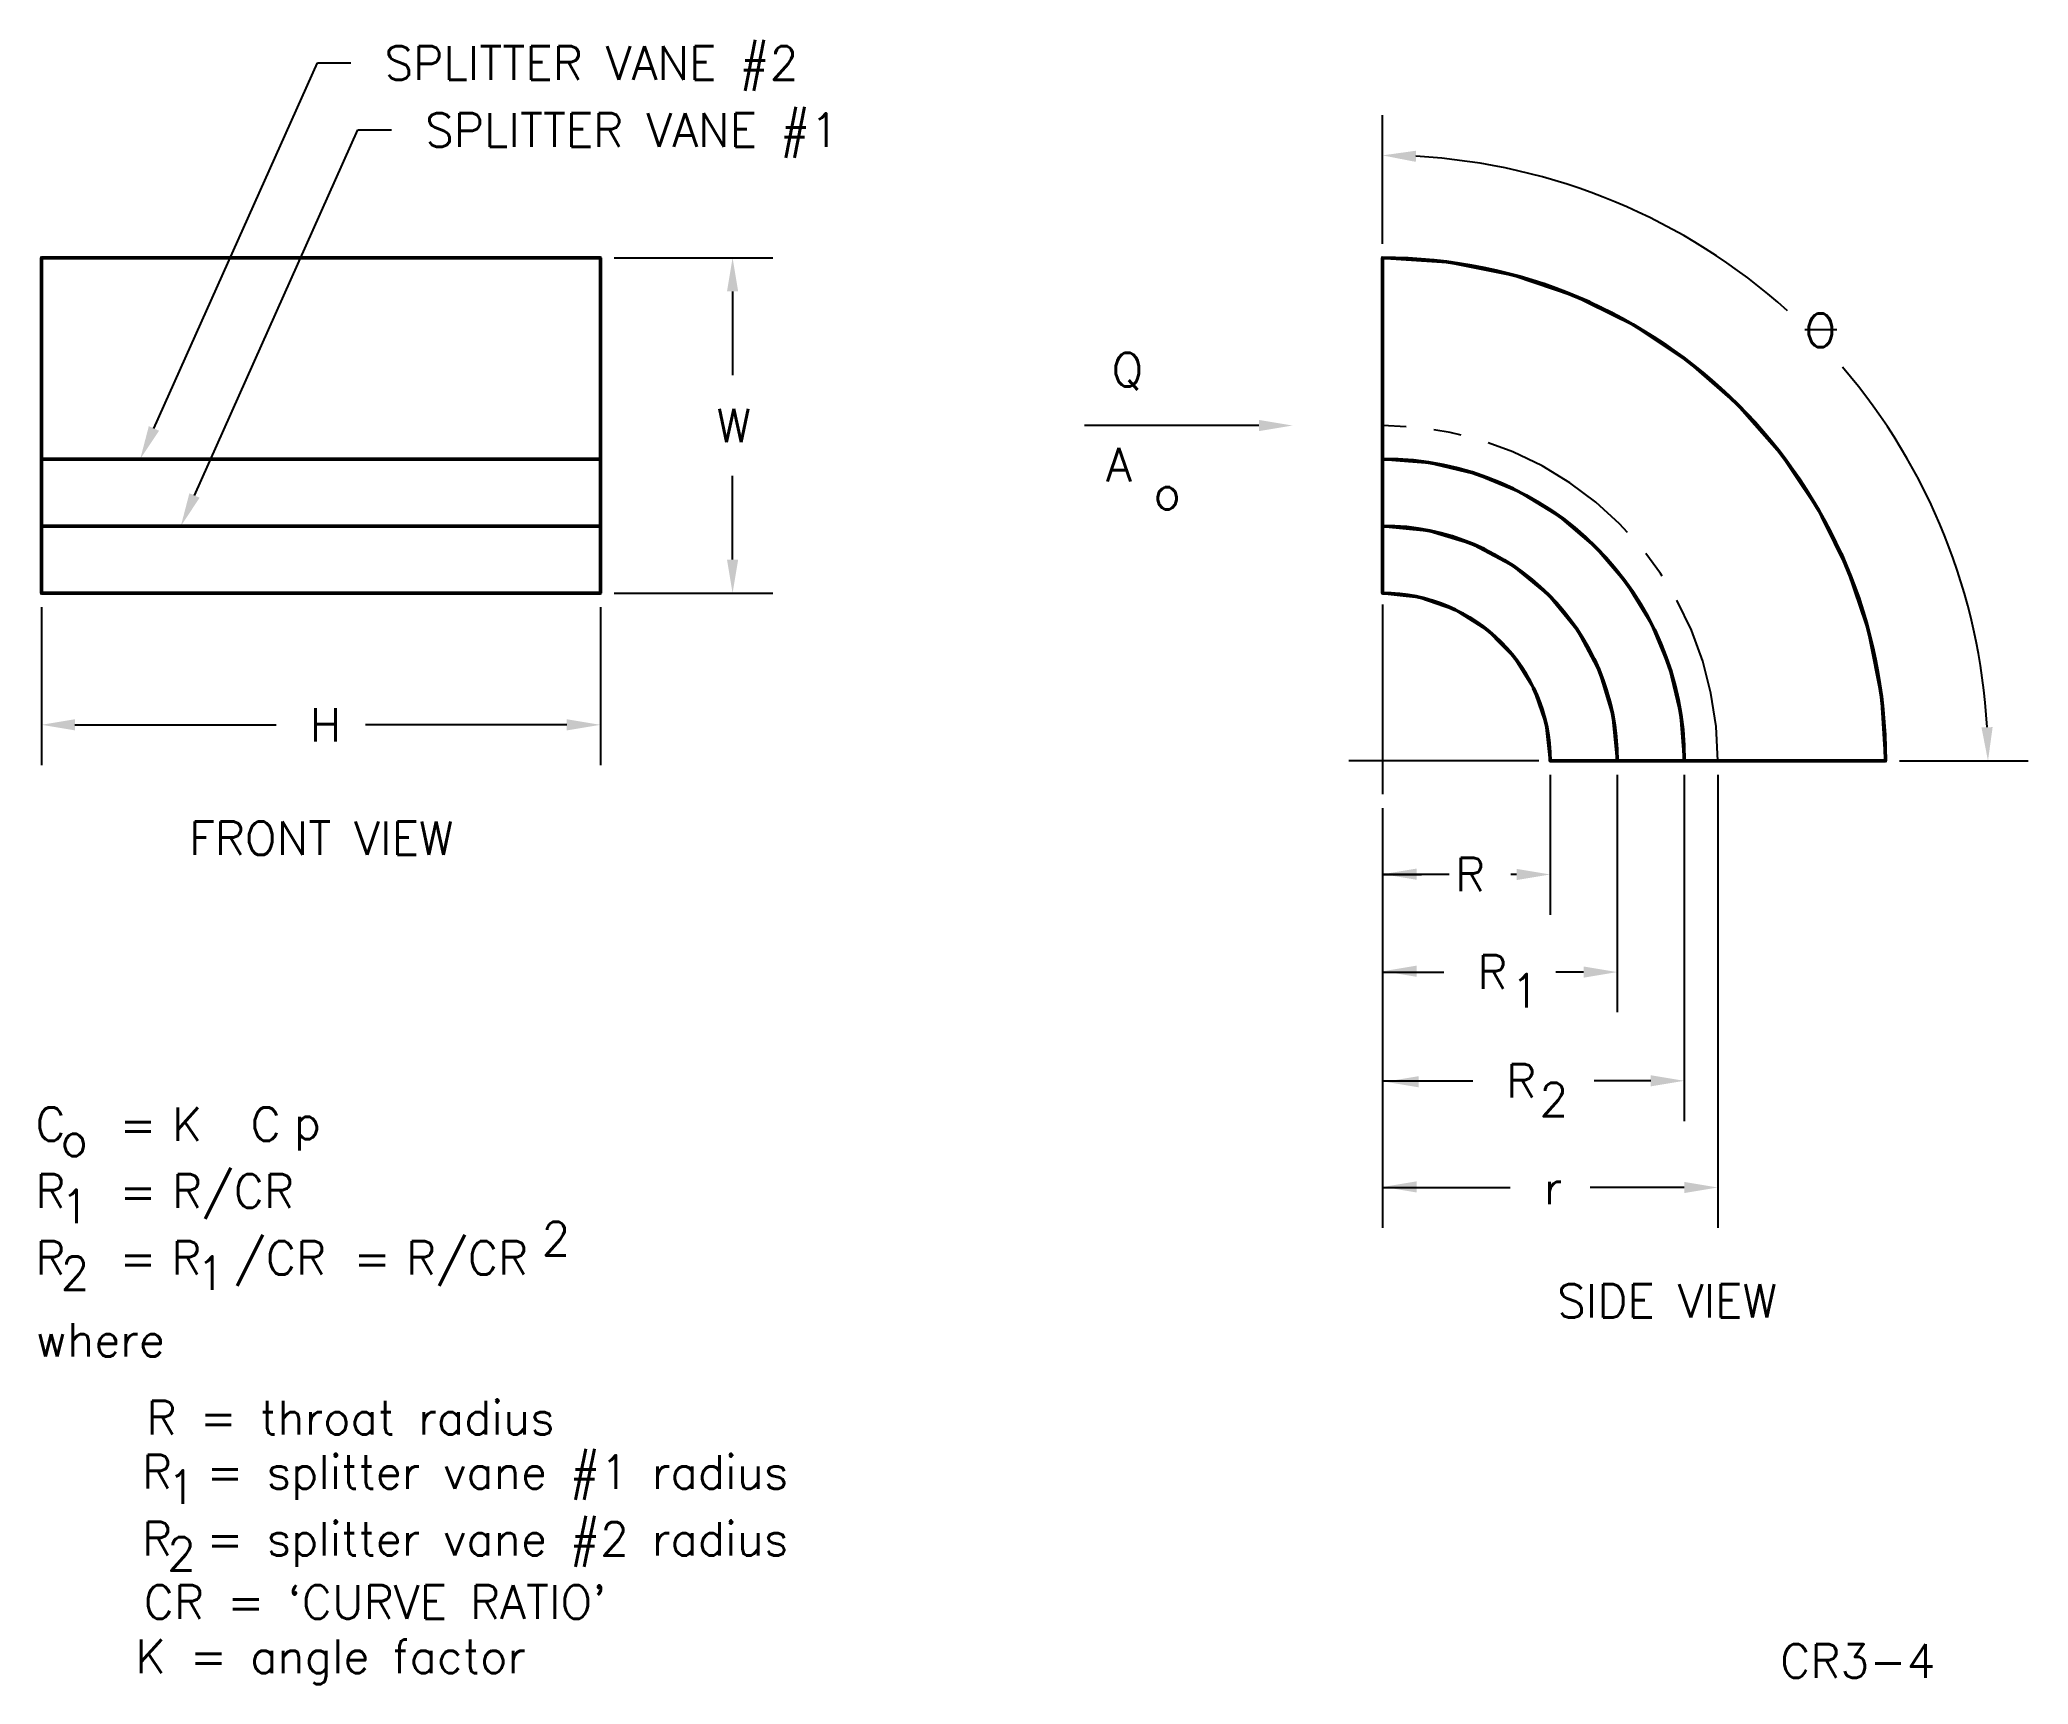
# Model space of a CAD drawing. Extents: x 1.57 to 10.47, y 0.65 to 8.01.
import ezdxf
from ezdxf.enums import TextEntityAlignment as Align

# ---------------------------------------------------------------- set-up
doc = ezdxf.new("R2010")
doc.units = 0
doc.header["$MEASUREMENT"] = 0
doc.linetypes.add('CENTER2', pattern=[1.125, 0.75, -0.125, 0.125, -0.125])
doc.layers.get('0').update_dxf_attribs({"linetype": 'CONTINUOUS'})
doc.layers.add('ALT', color=7, linetype='CONTINUOUS')
doc.layers.add('NUMBER', color=7, linetype='CONTINUOUS')
doc.styles.add('ROMANS', font='romans')

msp = doc.modelspace()

# ---------------------------------------------------------------- linework, layer by layer
for p, q in [((7.5793, 7.0962), (7.5793, 7.6723)), ((4.1436, 7.0337), (4.8525, 7.0337)), ((4.6725, 6.8837), (4.6725, 6.5087)), ((9.4681, 6.7134), (9.6118, 6.7134)), ((7.0267, 6.2837), (6.2471, 6.2837)), ((4.6725, 5.6837), (4.6725, 6.0587)), ((4.1436, 5.5337), (4.8525, 5.5337)), ((1.5811, 5.4712), (1.5811, 4.7647)), ((4.0811, 5.4712), (4.0811, 4.7647)), ((7.5793, 5.4837), (7.5793, 4.6337)), ((1.7311, 4.9447), (2.6311, 4.9447)), ((3.9311, 4.9447), (3.0311, 4.9447)), ((8.2793, 4.7837), (7.4293, 4.7837)), ((8.3293, 4.7212), (8.3293, 4.0952)), ((8.6293, 4.7212), (8.6293, 3.6585)), ((8.9293, 4.7212), (8.9293, 3.172)), ((9.0793, 4.7212), (9.0793, 2.6947)), ((9.8918, 4.7837), (10.4679, 4.7837)), ((7.5793, 4.5712), (7.5793, 2.6947)), ((7.5793, 4.2752), (7.7543, 4.2752)), ((7.582, 4.2766), (7.8783, 4.2766)), ((8.1793, 4.2752), (8.1543, 4.2752)), ((7.5793, 3.8385), (7.8543, 3.8385)), ((8.4793, 3.8385), (8.3543, 3.8385)), ((7.5793, 3.352), (7.9829, 3.352)), ((8.7793, 3.352), (8.5257, 3.352)), ((7.5793, 2.8747), (8.1507, 2.8747)), ((8.9293, 2.8747), (8.5079, 2.8747))]:
    msp.add_line(p, q)
at = {"lineweight": 50}
for p, q in [((1.5811, 7.0337), (1.5811, 5.5337)), ((1.5811, 7.0337), (4.0811, 7.0337)), ((4.0811, 7.0337), (4.0811, 5.5337)), ((7.5793, 7.0337), (7.5793, 5.5337)), ((4.0811, 6.1337), (1.5811, 6.1337)), ((4.0811, 5.8337), (1.5811, 5.8337)), ((1.5811, 5.5337), (4.0811, 5.5337)), ((9.8293, 4.7837), (8.3293, 4.7837))]:
    msp.add_line(p, q, dxfattribs=at)
for start, end in [(48.00794, 86.82658), (3.17342, 40.54303)]:
    msp.add_arc((7.5793, 4.7837), 2.7086, start, end)
for radius in [2.25, 1.35, 1.05, 0.75]:
    msp.add_arc((7.5793, 4.7837), radius, 0, 90, dxfattribs=at)
at = {"linetype": 'CENTER2'}
msp.add_arc((7.5793, 4.7837), 1.5, 0, 90, dxfattribs=at)
for points in [[(7.7286, 7.4632), (7.73, 7.5132), (7.5793, 7.4923)], [(4.6975, 6.8837), (4.6475, 6.8837), (4.6725, 7.0337)], [(7.0267, 6.3087), (7.0267, 6.2587), (7.1767, 6.2837)], [(4.6975, 5.6837), (4.6475, 5.6837), (4.6725, 5.5337)], [(1.7311, 4.9197), (1.7311, 4.9697), (1.5811, 4.9447)], [(3.9311, 4.9197), (3.9311, 4.9697), (4.0811, 4.9447)], [(10.3087, 4.9344), (10.2588, 4.933), (10.2879, 4.7837)], [(7.732, 4.2516), (7.732, 4.3016), (7.582, 4.2766)], [(8.1793, 4.2502), (8.1793, 4.3002), (8.3293, 4.2752)], [(7.732, 3.8173), (7.732, 3.8673), (7.582, 3.8423)], [(8.4793, 3.8135), (8.4793, 3.8635), (8.6293, 3.8385)], [(7.7418, 3.3228), (7.7418, 3.3728), (7.5918, 3.3478)], [(8.7793, 3.327), (8.7793, 3.377), (8.9293, 3.352)], [(7.732, 2.8523), (7.732, 2.9023), (7.582, 2.8773)], [(8.9293, 2.8497), (8.9293, 2.8997), (9.0793, 2.8747)]]:
    msp.add_solid(points)
at = {"layer": 'ALT'}
for p, q in [((2.0842, 6.2707), (2.8154, 7.906)), ((2.8154, 7.906), (2.9654, 7.906)), ((2.2658, 5.9707), (2.997, 7.606)), ((2.997, 7.606), (3.147, 7.606))]:
    msp.add_line(p, q, dxfattribs=at)
at = {"layer": 'ALT', "const_width": 0.0125}
for points in [[(1.5811, 5.5337), (1.5811, 7.0337), (4.0811, 7.0337), (4.0811, 5.5337), (1.5811, 5.5337)], [(7.5793, 7.0337), (7.5793, 5.5337), (7.7417, 5.5159), (7.9056, 5.459), (8.0505, 5.3672), (8.1686, 5.2476), (8.2558, 5.1076), (8.3109, 4.9489), (8.3293, 4.7837), (9.8293, 4.7837), (9.811, 5.0705), (9.7522, 5.3676), (9.6582, 5.6443), (9.5263, 5.9115), (9.3637, 6.1543), (9.1638, 6.3812), (8.946, 6.5711), (8.7034, 6.7328), (8.4394, 6.8629), (8.1629, 6.9567), (7.8728, 7.0145), (7.5793, 7.0337)], [(4.0811, 6.1337), (1.5811, 6.1337)], [(7.5793, 6.1337), (7.7903, 6.1171), (7.9961, 6.0678), (8.1912, 5.9871), (8.3713, 5.877), (8.5339, 5.7383), (8.6705, 5.5786), (8.7823, 5.3963), (8.8629, 5.2021), (8.9129, 4.9933), (8.9293, 4.7837)], [(1.5811, 5.8337), (4.0811, 5.8337)], [(8.6293, 4.7837), (8.6094, 4.9872), (8.5498, 5.1846), (8.4525, 5.3669), (8.3225, 5.5255), (8.1626, 5.6569), (7.9795, 5.7545), (7.7844, 5.8135), (7.5793, 5.8337)]]:
    msp.add_lwpolyline(points, dxfattribs=at)
at = {"layer": 'ALT'}
for points in [[(2.1071, 6.2605), (2.0614, 6.2809), (2.023, 6.1337)], [(2.2886, 5.9605), (2.243, 5.9809), (2.2046, 5.8337)]]:
    msp.add_solid(points, dxfattribs=at)

# ---------------------------------------------------------------- texts
at = {"style": 'ROMANS'}
msp.add_text('O', height=0.15, dxfattribs=at).set_placement((9.5386, 6.7094), align=Align.MIDDLE_CENTER)
for s, p in [('Q', (6.368, 6.4584)), ('W', (4.601, 6.2087)), ('A', (6.3428, 6.0335)), ('o', (6.5553, 5.9082)), ('H', (2.7811, 4.8697)), ('FRONT VIEW', (2.2409, 4.3625)), ('R', (7.9043, 4.2002)), ('R', (8.0043, 3.7635)), ('1', (8.1531, 3.6798)), ('R', (8.1329, 3.277)), ('2', (8.2817, 3.1933)), ('r', (8.3007, 2.7997)), ('SIDE VIEW', (8.3604, 2.2925))]:
    msp.add_text(s, height=0.15, dxfattribs=at).set_placement(p)
msp.add_text('CR3-4', height=0.15, dxfattribs=at).set_placement((9.3584, 0.8315), align=Align.TOP_LEFT)
at = {"layer": 'ALT', "style": 'ROMANS'}
for s, p in [('SPLITTER VANE #2', (3.1154, 7.831)), ('SPLITTER VANE #1', (3.297, 7.531))]:
    msp.add_text(s, height=0.15, dxfattribs=at).set_placement(p)
at = {"layer": 'NUMBER', "style": 'ROMANS'}
for s, p in [('C', (1.5543, 3.0831)), ('K', (2.165, 3.0831)), ('C', (2.5168, 3.0831)), ('o', (1.6669, 3.0147)), ('=', (1.9296, 3.082)), ('p', (2.7095, 3.0909)), ('R/CR', (2.165, 2.784)), ('R', (1.5543, 2.784)), ('1', (1.6669, 2.7156)), ('=', (1.9296, 2.7829)), ('2', (3.8181, 2.5711)), ('R', (1.5543, 2.4849)), ('R', (2.1618, 2.4849)), ('/CR', (2.4434, 2.4849)), ('R/CR', (3.212, 2.4849)), ('2', (1.6669, 2.4166)), ('=', (1.9296, 2.4838)), ('1', (2.2743, 2.4166)), ('=', (2.9766, 2.4838)), ('where', (1.5543, 2.1181)), ('R = throat radius', (2.0511, 1.7698)), (' = splitter vane #1 radius', (2.2156, 1.527)), ('R', (2.031, 1.5281)), ('1', (2.1435, 1.4597)), ('R', (2.031, 1.229)), (' = splitter vane #2 radius', (2.2156, 1.2279)), ('2', (2.1435, 1.1607)), ("CR = `CURVE RATIO'", (2.0388, 0.9452)), ('K', (2.0021, 0.7023)), ('  = angle factor', (2.0388, 0.7023))]:
    msp.add_text(s, height=0.15, dxfattribs=at).set_placement(p)

doc.saveas('drawing.dxf')
